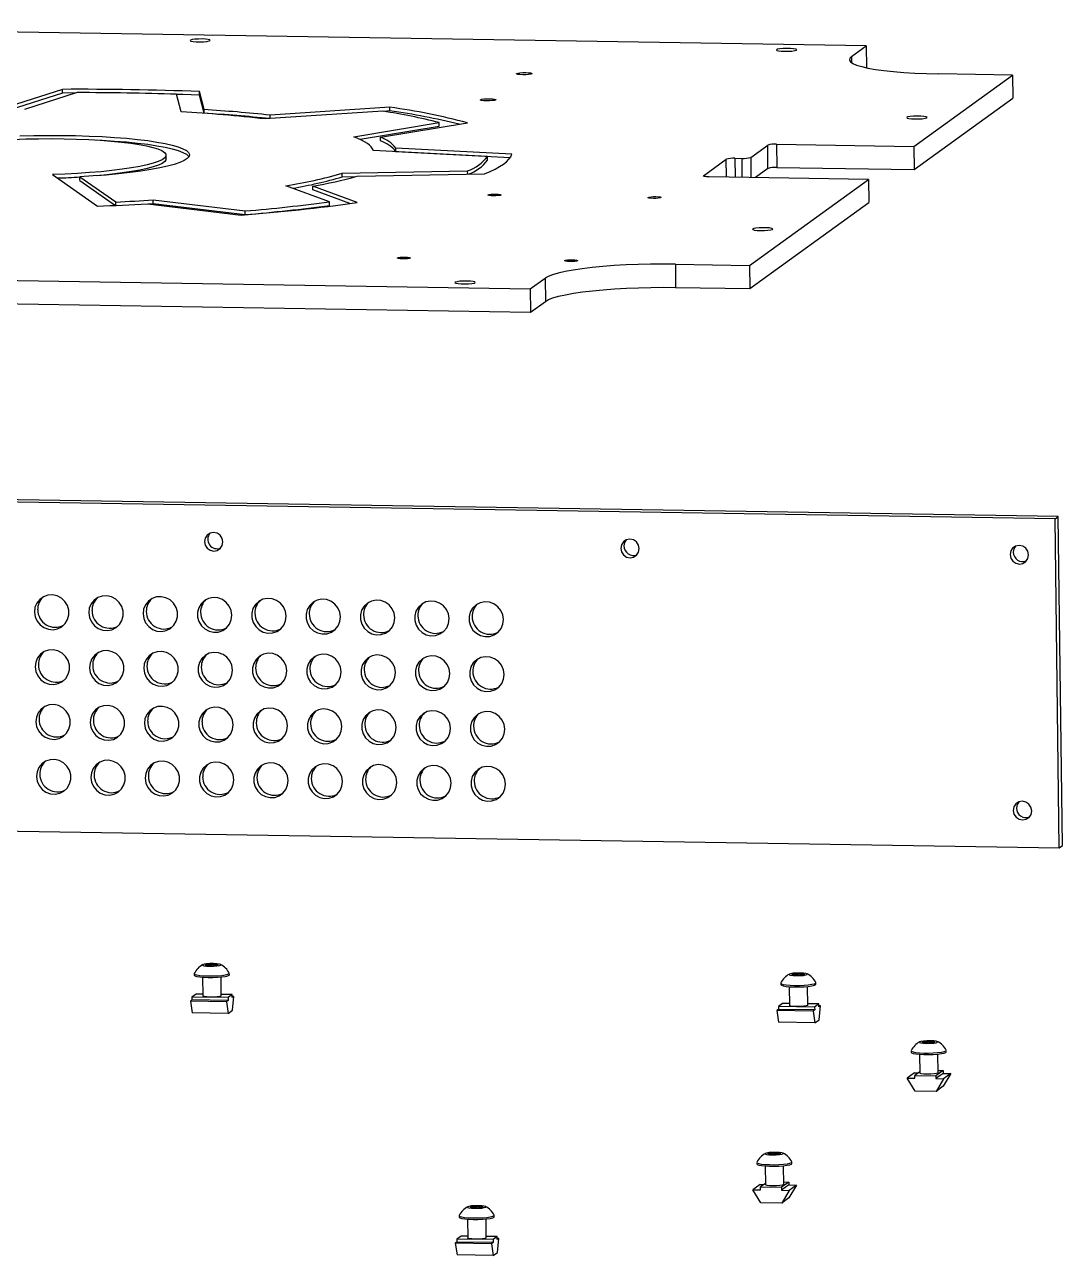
# Model space of a CAD drawing. Header units: millimetres. Extents: x 0 to 279, y 0 to 216.
# Drawn here: x 67.07 to 95.17, y 127.26 to 160.58 of the extents above; entities that cross this region are included whole.
import ezdxf

# ---------------------------------------------------------------- set-up
doc = ezdxf.new("R2010")
doc.units = ezdxf.units.MM

msp = doc.modelspace()

# ---------------------------------------------------------------- linework, layer by layer
at = {"color": 7, "linetype": 'Continuous', "lineweight": 25}
for p, q in [((89.861, 160.004), (54.168, 160.577)), ((89.46, 159.714), (89.861, 160.004)), ((89.861, 160.004), (89.869, 159.408)), ((91.153, 157.278), (93.825, 159.21)), ((93.825, 159.21), (91.815, 159.242)), ((93.825, 159.21), (93.833, 158.581)), ((68.092, 158.824), (66.647, 158.36)), ((68.093, 158.725), (66.677, 158.27)), ((68.486, 158.735), (67.066, 158.279)), ((68.093, 158.725), (68.092, 158.824)), ((68.459, 158.726), (68.093, 158.725)), ((71.306, 158.211), (71.18, 158.691)), ((71.926, 158.275), (71.799, 158.764)), ((71.8, 158.665), (71.799, 158.764)), ((71.927, 158.176), (71.8, 158.665)), ((71.927, 158.176), (71.926, 158.275)), ((76.96, 158.338), (73.715, 158.127)), ((76.961, 158.239), (76.96, 158.338)), ((91.161, 156.65), (93.833, 158.581)), ((76.77, 158.229), (73.58, 158.023)), ((73.716, 158.031), (73.715, 158.127)), ((76.961, 158.239), (76.784, 158.227)), ((75.98, 157.542), (78.295, 157.924)), ((76.15, 157.471), (78.296, 157.825)), ((76.703, 157.529), (79.058, 157.917)), ((78.296, 157.825), (78.295, 157.924)), ((76.704, 157.43), (76.703, 157.529)), ((86.732, 156.98), (87.192, 157.313)), ((87.199, 156.684), (87.192, 157.313)), ((87.427, 157.338), (91.153, 157.278)), ((87.427, 157.338), (87.435, 156.709)), ((91.153, 157.278), (91.161, 156.65)), ((70.898, 156.944), (70.896, 157.043)), ((79.603, 157.004), (76.512, 157.168)), ((80.265, 157.068), (77.121, 157.234)), ((77.123, 157.135), (77.121, 157.234)), ((80.214, 156.972), (77.123, 157.135)), ((79.604, 156.905), (79.603, 157.004)), ((86.3, 156.958), (86.496, 156.955)), ((75.666, 156.556), (79.065, 156.615)), ((79.066, 156.525), (79.065, 156.615)), ((85.448, 156.487), (86.065, 156.933)), ((87.199, 156.684), (86.856, 156.436)), ((87.435, 156.709), (91.161, 156.65)), ((67.817, 156.52), (69.036, 155.662)), ((68.564, 156.458), (69.535, 155.775)), ((68.565, 156.359), (68.564, 156.458)), ((68.565, 156.359), (69.528, 155.682)), ((75.667, 156.457), (75.666, 156.556)), ((75.667, 156.457), (76.034, 156.463)), ((76.068, 156.472), (79.525, 156.533)), ((89.92, 156.386), (85.605, 156.456)), ((86.7, 154.058), (89.92, 156.386)), ((89.92, 156.386), (89.928, 155.758)), ((75.325, 155.776), (74.144, 156.214)), ((76.072, 155.758), (74.871, 156.204)), ((74.872, 156.105), (74.871, 156.204)), ((75.878, 155.732), (74.872, 156.105)), ((69.537, 155.682), (69.535, 155.775)), ((70.392, 155.725), (72.927, 155.422)), ((70.547, 155.83), (73.039, 155.532)), ((70.548, 155.731), (70.547, 155.83)), ((70.548, 155.731), (73.04, 155.433)), ((75.326, 155.677), (75.325, 155.776)), ((86.708, 153.43), (89.928, 155.758)), ((73.04, 155.433), (73.039, 155.532)), ((45.067, 153.996), (80.76, 153.423)), ((84.69, 154.091), (86.7, 154.058)), ((84.69, 154.091), (84.698, 153.462)), ((86.7, 154.058), (86.708, 153.43)), ((80.76, 153.423), (81.161, 153.713)), ((81.161, 153.713), (81.169, 153.085)), ((45.075, 153.367), (80.768, 152.795)), ((80.76, 153.423), (80.768, 152.795)), ((84.698, 153.462), (86.708, 153.43)), ((80.768, 152.795), (81.169, 153.085)), ((95.061, 147.263), (49.464, 147.995)), ((94.973, 147.199), (49.376, 147.931)), ((94.973, 147.199), (95.061, 147.263)), ((95.084, 138.291), (94.973, 147.199)), ((95.172, 138.355), (95.061, 147.263)), ((49.487, 139.023), (95.084, 138.291)), ((95.084, 138.291), (95.172, 138.355)), ((72.019, 135.1), (72.018, 135.137)), ((72.189, 135.097), (72.188, 135.144)), ((72.295, 135.115), (72.302, 135.127)), ((71.66, 134.882), (71.661, 134.842)), ((71.887, 134.787), (71.893, 134.28)), ((72.393, 134.286), (72.387, 134.793)), ((72.611, 134.853), (72.61, 134.894)), ((87.546, 134.627), (87.546, 134.587)), ((87.904, 134.845), (87.904, 134.882)), ((88.074, 134.842), (88.074, 134.889)), ((88.181, 134.86), (88.188, 134.872)), ((88.496, 134.599), (88.496, 134.639)), ((71.709, 134.332), (71.596, 134.25)), ((71.892, 134.329), (71.709, 134.332)), ((72.69, 134.316), (72.392, 134.321)), ((72.69, 134.316), (72.576, 134.234)), ((72.691, 134.237), (72.69, 134.316)), ((87.772, 134.532), (87.778, 134.025)), ((88.278, 134.032), (88.272, 134.538)), ((71.597, 134.171), (71.556, 134.141)), ((72.536, 134.125), (71.556, 134.141)), ((71.556, 134.141), (71.601, 133.824)), ((72.576, 134.234), (71.596, 134.25)), ((71.596, 134.25), (71.597, 134.171)), ((72.577, 134.155), (71.597, 134.171)), ((72.577, 134.155), (72.536, 134.125)), ((72.536, 134.125), (72.582, 133.809)), ((72.576, 134.234), (72.577, 134.155)), ((72.732, 134.267), (72.691, 134.268)), ((72.732, 134.267), (72.691, 134.237)), ((72.695, 133.891), (72.732, 134.267)), ((87.595, 134.077), (87.481, 133.995)), ((88.462, 133.979), (87.481, 133.995)), ((87.481, 133.995), (87.482, 133.916)), ((87.778, 134.074), (87.595, 134.077)), ((88.575, 134.062), (88.278, 134.066)), ((88.575, 134.062), (88.462, 133.979)), ((88.462, 133.979), (88.463, 133.9)), ((88.576, 133.982), (88.575, 134.062)), ((88.617, 134.012), (88.576, 134.013)), ((88.617, 134.012), (88.576, 133.982)), ((88.581, 133.636), (88.617, 134.012)), ((72.582, 133.809), (71.601, 133.824)), ((72.582, 133.809), (72.695, 133.891)), ((87.482, 133.916), (87.441, 133.886)), ((88.422, 133.871), (87.441, 133.886)), ((87.441, 133.886), (87.487, 133.57)), ((88.463, 133.9), (87.482, 133.916)), ((88.463, 133.9), (88.422, 133.871)), ((88.422, 133.871), (88.467, 133.554)), ((88.467, 133.554), (88.581, 133.636)), ((88.467, 133.554), (87.487, 133.57)), ((91.515, 133.008), (91.514, 133.056)), ((91.679, 133.018), (91.678, 133.05)), ((91.076, 132.795), (91.076, 132.754)), ((91.302, 132.7), (91.308, 132.193)), ((91.808, 132.199), (91.802, 132.706)), ((92.026, 132.766), (92.026, 132.807)), ((91.167, 132.195), (90.971, 132.054)), ((91.181, 131.704), (90.971, 132.054)), ((90.971, 132.054), (91.177, 132.051)), ((91.167, 132.195), (91.265, 132.194)), ((91.308, 132.225), (91.176, 132.13)), ((91.177, 132.051), (91.176, 132.13)), ((91.176, 132.13), (91.745, 132.121)), ((91.941, 132.262), (91.745, 132.121)), ((91.745, 132.121), (91.746, 132.042)), ((91.941, 132.183), (91.746, 132.042)), ((91.746, 132.042), (91.952, 132.038)), ((91.952, 132.038), (91.75, 131.695)), ((91.807, 132.264), (91.941, 132.262)), ((91.941, 132.262), (91.941, 132.183)), ((91.941, 132.183), (92.147, 132.18)), ((92.147, 132.18), (91.946, 131.837)), ((92.147, 132.18), (91.952, 132.038)), ((91.75, 131.695), (91.181, 131.704)), ((91.946, 131.837), (91.75, 131.695)), ((87.336, 129.986), (87.336, 130.035)), ((87.5, 129.996), (87.499, 130.029)), ((86.897, 129.774), (86.898, 129.733)), ((87.123, 129.678), (87.13, 129.171)), ((87.63, 129.178), (87.623, 129.685)), ((87.847, 129.745), (87.847, 129.786)), ((86.988, 129.174), (86.792, 129.032)), ((87.003, 128.683), (86.792, 129.032)), ((86.792, 129.032), (86.998, 129.029)), ((86.988, 129.174), (87.086, 129.172)), ((87.129, 129.204), (86.997, 129.108)), ((86.998, 129.029), (86.997, 129.108)), ((86.997, 129.108), (87.566, 129.099)), ((87.762, 129.241), (87.566, 129.099)), ((87.566, 129.099), (87.567, 129.02)), ((87.763, 129.162), (87.567, 129.02)), ((87.567, 129.02), (87.773, 129.017)), ((87.773, 129.017), (87.571, 128.674)), ((87.629, 129.243), (87.762, 129.241)), ((87.762, 129.241), (87.763, 129.162)), ((87.763, 129.162), (87.969, 129.158)), ((87.969, 129.158), (87.767, 128.815)), ((87.969, 129.158), (87.773, 129.017)), ((87.571, 128.674), (87.003, 128.683)), ((87.767, 128.815), (87.571, 128.674)), ((78.836, 128.33), (78.836, 128.289)), ((79.195, 128.547), (79.194, 128.584)), ((79.365, 128.545), (79.364, 128.591)), ((79.471, 128.562), (79.478, 128.574)), ((79.786, 128.301), (79.786, 128.342)), ((79.062, 128.234), (79.069, 127.728)), ((79.569, 127.734), (79.562, 128.241)), ((78.772, 127.618), (78.731, 127.589)), ((78.885, 127.78), (78.771, 127.698)), ((79.752, 127.682), (78.771, 127.698)), ((78.771, 127.698), (78.772, 127.618)), ((79.753, 127.603), (78.772, 127.618)), ((79.068, 127.777), (78.885, 127.78)), ((79.866, 127.764), (79.568, 127.769)), ((79.866, 127.764), (79.752, 127.682)), ((79.752, 127.682), (79.753, 127.603)), ((79.867, 127.685), (79.866, 127.764)), ((79.908, 127.714), (79.866, 127.715)), ((79.908, 127.714), (79.867, 127.685)), ((79.871, 127.338), (79.908, 127.714)), ((79.712, 127.573), (78.731, 127.589)), ((78.731, 127.589), (78.777, 127.272)), ((79.753, 127.603), (79.712, 127.573)), ((79.712, 127.573), (79.757, 127.256)), ((79.757, 127.256), (79.871, 127.338)), ((79.757, 127.256), (78.777, 127.272))]:
    msp.add_line(p, q, dxfattribs=at)
at = {"color": 8, "linetype": 'Continuous', "lineweight": 25}
for p, q in [((89.46, 159.714), (89.462, 159.546)), ((86.3, 156.958), (86.307, 156.444)), ((86.503, 156.441), (86.496, 156.955)), ((86.732, 156.98), (86.738, 156.438)), ((86.071, 156.448), (86.065, 156.933)), ((85.448, 156.487), (85.449, 156.476))]:
    msp.add_line(p, q, dxfattribs=at)
at = {"color": 7, "linetype": 'Continuous', "lineweight": 25, "flags": 128}
for points in [[(71.873, 160.188), (71.772, 160.187), (71.677, 160.18), (71.602, 160.17), (71.555, 160.157), (71.545, 160.142), (71.571, 160.129), (71.631, 160.118), (71.716, 160.111), (71.816, 160.11), (71.915, 160.113), (72.002, 160.122), (72.064, 160.134), (72.092, 160.148), (72.084, 160.162), (72.04, 160.175), (71.967, 160.184), (71.873, 160.188)], [(87.65, 159.855), (87.752, 159.856), (87.846, 159.862), (87.922, 159.873), (87.968, 159.886), (87.978, 159.9), (87.952, 159.914), (87.892, 159.925), (87.807, 159.931), (87.708, 159.933), (87.608, 159.929), (87.522, 159.921), (87.46, 159.909), (87.431, 159.895), (87.439, 159.88), (87.483, 159.868), (87.557, 159.859), (87.65, 159.855)], [(89.46, 159.714), (89.413, 159.666), (89.403, 159.618), (89.431, 159.571), (89.497, 159.525), (89.598, 159.481), (89.736, 159.439), (89.906, 159.4), (90.108, 159.364), (90.339, 159.332), (90.596, 159.305), (90.876, 159.282), (91.175, 159.263), (91.489, 159.25), (91.815, 159.242)], [(80.556, 159.219), (80.48, 159.222), (80.422, 159.23), (80.391, 159.24), (80.391, 159.252), (80.423, 159.263), (80.481, 159.272), (80.556, 159.277), (80.638, 159.278), (80.714, 159.275), (80.772, 159.267), (80.803, 159.257), (80.803, 159.245), (80.772, 159.234), (80.714, 159.225), (80.638, 159.22), (80.556, 159.219)], [(71.8, 158.665), (71.351, 158.681), (71.182, 158.687)], [(79.577, 158.511), (79.502, 158.515), (79.444, 158.522), (79.413, 158.533), (79.413, 158.544), (79.444, 158.555), (79.502, 158.564), (79.578, 158.57), (79.66, 158.571), (79.735, 158.567), (79.793, 158.56), (79.825, 158.549), (79.824, 158.538), (79.793, 158.526), (79.735, 158.518), (79.659, 158.512), (79.577, 158.511)], [(91.18, 158.023), (91.282, 158.024), (91.376, 158.03), (91.452, 158.04), (91.498, 158.054), (91.508, 158.068), (91.482, 158.082), (91.422, 158.092), (91.337, 158.099), (91.238, 158.101), (91.138, 158.097), (91.052, 158.088), (90.99, 158.076), (90.961, 158.062), (90.969, 158.048), (91.013, 158.036), (91.087, 158.027), (91.18, 158.023)], [(66.752, 157.468), (67.096, 157.48), (67.444, 157.487), (67.791, 157.489), (68.136, 157.486), (68.473, 157.478), (68.801, 157.465), (69.114, 157.447), (69.41, 157.425), (69.687, 157.398), (69.94, 157.368), (70.168, 157.333), (70.369, 157.295), (70.539, 157.254), (70.678, 157.21), (70.783, 157.165), (70.855, 157.117), (70.891, 157.069), (70.892, 157.019), (70.859, 156.97), (70.79, 156.92), (70.687, 156.872), (70.55, 156.825), (70.382, 156.779), (70.184, 156.736), (69.958, 156.696), (69.706, 156.659), (69.432, 156.625), (69.137, 156.595), (68.824, 156.57), (68.498, 156.548), (68.161, 156.532), (67.817, 156.52)], [(66.933, 157.566), (67.313, 157.575), (67.693, 157.579), (68.072, 157.578), (68.446, 157.572), (68.811, 157.561), (69.164, 157.545), (69.503, 157.524), (69.823, 157.499), (70.123, 157.469), (70.399, 157.435), (70.65, 157.398), (70.872, 157.357), (71.065, 157.312), (71.226, 157.265), (71.354, 157.216), (71.448, 157.165), (71.507, 157.112), (71.531, 157.059), (71.519, 157.004), (71.471, 156.95), (71.388, 156.896), (71.271, 156.843), (71.12, 156.792), (70.937, 156.742), (70.724, 156.695), (70.482, 156.65), (70.214, 156.609), (69.921, 156.57), (69.607, 156.536), (69.274, 156.505), (68.925, 156.479), (68.564, 156.458)], [(69.007, 157.454), (69.166, 157.446), (69.504, 157.425), (69.824, 157.4), (70.124, 157.37), (70.4, 157.336), (70.651, 157.299), (70.873, 157.258), (71.066, 157.213), (71.227, 157.166), (71.355, 157.117), (71.449, 157.066), (71.508, 157.013), (71.517, 157.001)], [(76.512, 157.168), (76.49, 157.216), (76.456, 157.264), (76.408, 157.312), (76.348, 157.359), (76.275, 157.406), (76.189, 157.452), (76.091, 157.497), (75.98, 157.542)], [(70.898, 156.944), (70.894, 156.92), (70.86, 156.871), (70.791, 156.821), (70.688, 156.773), (70.551, 156.726), (70.383, 156.68), (70.185, 156.637), (69.959, 156.597), (69.708, 156.56), (69.433, 156.526), (69.138, 156.496), (69.019, 156.486)], [(79.525, 156.533), (79.677, 156.599), (79.813, 156.665), (79.931, 156.731), (80.033, 156.798), (80.117, 156.866), (80.184, 156.933), (80.233, 157), (80.265, 157.068)], [(85.605, 156.456), (85.568, 156.457), (85.533, 156.459), (85.503, 156.462), (85.478, 156.466), (85.46, 156.471), (85.448, 156.476), (85.445, 156.482), (85.448, 156.487)], [(79.761, 155.941), (79.698, 155.944), (79.65, 155.95), (79.624, 155.959), (79.624, 155.968), (79.65, 155.978), (79.698, 155.985), (79.762, 155.989), (79.83, 155.99), (79.893, 155.987), (79.941, 155.981), (79.967, 155.972), (79.967, 155.963), (79.941, 155.953), (79.893, 155.946), (79.83, 155.942), (79.761, 155.941)], [(70.416, 155.722), (70.424, 155.723), (70.548, 155.731)], [(84.095, 155.871), (84.032, 155.874), (83.984, 155.88), (83.958, 155.889), (83.958, 155.899), (83.984, 155.908), (84.033, 155.915), (84.096, 155.92), (84.164, 155.921), (84.227, 155.918), (84.275, 155.912), (84.301, 155.903), (84.301, 155.893), (84.275, 155.884), (84.227, 155.877), (84.164, 155.872), (84.095, 155.871)], [(87.002, 155.001), (87.103, 155.002), (87.197, 155.008), (87.273, 155.019), (87.319, 155.032), (87.33, 155.047), (87.303, 155.06), (87.243, 155.071), (87.158, 155.078), (87.059, 155.079), (86.959, 155.075), (86.873, 155.067), (86.811, 155.055), (86.782, 155.041), (86.79, 155.027), (86.834, 155.014), (86.908, 155.005), (87.002, 155.001)], [(77.301, 154.235), (77.238, 154.238), (77.19, 154.244), (77.164, 154.252), (77.164, 154.262), (77.19, 154.271), (77.239, 154.279), (77.302, 154.283), (77.37, 154.284), (77.433, 154.281), (77.481, 154.275), (77.507, 154.266), (77.507, 154.257), (77.481, 154.247), (77.433, 154.24), (77.37, 154.235), (77.301, 154.235)], [(84.69, 154.091), (84.357, 154.093), (84.021, 154.091), (83.686, 154.082), (83.356, 154.069), (83.035, 154.051), (82.728, 154.028), (82.438, 154), (82.169, 153.968), (81.925, 153.932), (81.707, 153.893), (81.52, 153.851), (81.366, 153.807), (81.245, 153.761), (81.161, 153.713)], [(81.832, 154.162), (81.769, 154.165), (81.72, 154.171), (81.694, 154.18), (81.694, 154.189), (81.721, 154.199), (81.769, 154.206), (81.832, 154.211), (81.9, 154.211), (81.963, 154.208), (82.012, 154.202), (82.038, 154.194), (82.038, 154.184), (82.011, 154.175), (81.963, 154.167), (81.9, 154.163), (81.832, 154.162)], [(79.048, 153.635), (78.947, 153.634), (78.853, 153.628), (78.777, 153.617), (78.731, 153.604), (78.72, 153.59), (78.747, 153.576), (78.807, 153.565), (78.892, 153.559), (78.991, 153.557), (79.091, 153.561), (79.177, 153.569), (79.239, 153.581), (79.268, 153.596), (79.26, 153.61), (79.216, 153.622), (79.142, 153.631), (79.048, 153.635)], [(81.169, 153.085), (81.253, 153.132), (81.374, 153.178), (81.528, 153.222), (81.715, 153.264), (81.932, 153.303), (82.177, 153.339), (82.446, 153.371), (82.736, 153.399), (83.043, 153.422), (83.364, 153.441), (83.693, 153.454), (84.029, 153.462), (84.365, 153.465), (84.698, 153.462)], [(72.436, 146.571), (72.416, 146.668), (72.361, 146.751), (72.279, 146.807), (72.183, 146.828), (72.088, 146.81), (72.007, 146.757), (71.954, 146.676), (71.936, 146.579), (71.957, 146.482), (72.012, 146.4), (72.094, 146.344), (72.19, 146.323), (72.285, 146.341), (72.365, 146.394), (72.419, 146.475), (72.436, 146.571)], [(83.211, 146.398), (83.231, 146.302), (83.286, 146.219), (83.368, 146.163), (83.464, 146.142), (83.559, 146.16), (83.64, 146.213), (83.693, 146.294), (83.711, 146.39), (83.69, 146.487), (83.635, 146.57), (83.553, 146.626), (83.457, 146.647), (83.362, 146.629), (83.282, 146.576), (83.228, 146.495), (83.211, 146.398)], [(83.359, 146.628), (83.316, 146.558), (83.299, 146.462)], [(93.754, 146.229), (93.775, 146.132), (93.83, 146.05), (93.912, 145.994), (94.007, 145.973), (94.103, 145.991), (94.183, 146.044), (94.237, 146.125), (94.254, 146.221), (94.234, 146.318), (94.179, 146.401), (94.097, 146.457), (94.001, 146.478), (93.906, 146.46), (93.825, 146.407), (93.772, 146.326), (93.754, 146.229)], [(93.903, 146.459), (93.86, 146.389), (93.842, 146.293)], [(67.332, 144.674), (67.351, 144.547), (67.403, 144.428), (67.484, 144.327), (67.589, 144.251), (67.709, 144.206), (67.836, 144.196), (67.961, 144.22), (68.073, 144.277), (68.165, 144.363), (68.229, 144.472), (68.262, 144.595), (68.26, 144.723), (68.225, 144.847), (68.157, 144.958), (68.063, 145.047), (67.949, 145.108), (67.825, 145.136), (67.698, 145.13), (67.579, 145.089), (67.476, 145.016), (67.397, 144.918), (67.347, 144.801), (67.332, 144.674)], [(68.802, 144.65), (68.821, 144.523), (68.874, 144.404), (68.955, 144.304), (69.06, 144.228), (69.18, 144.183), (69.307, 144.172), (69.431, 144.196), (69.544, 144.253), (69.635, 144.34), (69.7, 144.448), (69.733, 144.571), (69.731, 144.7), (69.695, 144.824), (69.628, 144.935), (69.534, 145.024), (69.42, 145.085), (69.295, 145.113), (69.169, 145.106), (69.049, 145.065), (68.946, 144.993), (68.867, 144.894), (68.818, 144.777), (68.802, 144.65)], [(70.273, 144.627), (70.292, 144.499), (70.344, 144.381), (70.426, 144.28), (70.531, 144.204), (70.651, 144.159), (70.778, 144.148), (70.902, 144.173), (71.014, 144.23), (71.106, 144.316), (71.171, 144.425), (71.204, 144.548), (71.202, 144.676), (71.166, 144.8), (71.099, 144.911), (71.005, 145), (70.891, 145.061), (70.766, 145.089), (70.64, 145.082), (70.52, 145.041), (70.417, 144.969), (70.338, 144.871), (70.289, 144.754), (70.273, 144.627)], [(72.678, 144.588), (72.659, 144.716), (72.607, 144.834), (72.526, 144.935), (72.421, 145.011), (72.3, 145.056), (72.173, 145.067), (72.049, 145.042), (71.937, 144.985), (71.845, 144.899), (71.781, 144.79), (71.748, 144.667), (71.749, 144.539), (71.785, 144.415), (71.853, 144.304), (71.947, 144.215), (72.06, 144.154), (72.185, 144.126), (72.312, 144.133), (72.431, 144.174), (72.534, 144.246), (72.613, 144.344), (72.662, 144.461), (72.678, 144.588)], [(74.149, 144.565), (74.13, 144.692), (74.078, 144.811), (73.997, 144.912), (73.892, 144.987), (73.771, 145.032), (73.644, 145.043), (73.52, 145.019), (73.408, 144.962), (73.316, 144.875), (73.251, 144.767), (73.219, 144.644), (73.22, 144.515), (73.256, 144.391), (73.324, 144.28), (73.418, 144.191), (73.531, 144.13), (73.656, 144.102), (73.783, 144.109), (73.902, 144.15), (74.005, 144.222), (74.084, 144.321), (74.133, 144.438), (74.149, 144.565)], [(75.62, 144.541), (75.601, 144.668), (75.549, 144.787), (75.467, 144.888), (75.363, 144.964), (75.242, 145.009), (75.115, 145.019), (74.991, 144.995), (74.879, 144.938), (74.787, 144.852), (74.722, 144.743), (74.69, 144.62), (74.691, 144.492), (74.727, 144.368), (74.794, 144.257), (74.888, 144.168), (75.002, 144.107), (75.127, 144.079), (75.254, 144.085), (75.373, 144.127), (75.476, 144.199), (75.555, 144.297), (75.604, 144.414), (75.62, 144.541)], [(77.091, 144.517), (77.072, 144.645), (77.02, 144.763), (76.938, 144.864), (76.833, 144.94), (76.713, 144.985), (76.586, 144.996), (76.462, 144.972), (76.35, 144.914), (76.258, 144.828), (76.193, 144.72), (76.16, 144.597), (76.162, 144.468), (76.198, 144.344), (76.265, 144.233), (76.359, 144.144), (76.473, 144.083), (76.598, 144.055), (76.725, 144.062), (76.844, 144.103), (76.947, 144.175), (77.026, 144.274), (77.075, 144.391), (77.091, 144.517)], [(78.562, 144.494), (78.543, 144.621), (78.491, 144.74), (78.409, 144.841), (78.304, 144.916), (78.184, 144.961), (78.057, 144.972), (77.933, 144.948), (77.821, 144.891), (77.729, 144.805), (77.664, 144.696), (77.631, 144.573), (77.633, 144.445), (77.669, 144.32), (77.736, 144.21), (77.83, 144.121), (77.944, 144.06), (78.069, 144.032), (78.195, 144.038), (78.315, 144.079), (78.418, 144.152), (78.497, 144.25), (78.546, 144.367), (78.562, 144.494)], [(80.033, 144.47), (80.014, 144.598), (79.962, 144.716), (79.88, 144.817), (79.775, 144.893), (79.655, 144.938), (79.528, 144.949), (79.404, 144.924), (79.291, 144.867), (79.2, 144.781), (79.135, 144.672), (79.102, 144.549), (79.104, 144.421), (79.14, 144.297), (79.207, 144.186), (79.301, 144.097), (79.415, 144.036), (79.54, 144.008), (79.666, 144.015), (79.786, 144.056), (79.889, 144.128), (79.968, 144.226), (80.017, 144.343), (80.033, 144.47)], [(67.35, 143.189), (67.369, 143.062), (67.421, 142.943), (67.503, 142.842), (67.608, 142.767), (67.728, 142.722), (67.855, 142.711), (67.979, 142.735), (68.091, 142.792), (68.183, 142.878), (68.248, 142.987), (68.281, 143.11), (68.279, 143.239), (68.243, 143.363), (68.176, 143.473), (68.082, 143.563), (67.968, 143.623), (67.843, 143.652), (67.716, 143.645), (67.597, 143.604), (67.494, 143.531), (67.415, 143.433), (67.366, 143.316), (67.35, 143.189)], [(68.821, 143.166), (68.84, 143.038), (68.892, 142.92), (68.974, 142.819), (69.078, 142.743), (69.199, 142.698), (69.326, 142.687), (69.45, 142.712), (69.562, 142.769), (69.654, 142.855), (69.719, 142.964), (69.752, 143.087), (69.75, 143.215), (69.714, 143.339), (69.647, 143.45), (69.553, 143.539), (69.439, 143.6), (69.314, 143.628), (69.187, 143.621), (69.068, 143.58), (68.965, 143.508), (68.886, 143.41), (68.837, 143.293), (68.821, 143.166)], [(70.292, 143.142), (70.311, 143.015), (70.363, 142.896), (70.444, 142.795), (70.549, 142.719), (70.67, 142.675), (70.797, 142.664), (70.921, 142.688), (71.033, 142.745), (71.125, 142.831), (71.19, 142.94), (71.222, 143.063), (71.221, 143.191), (71.185, 143.316), (71.117, 143.426), (71.023, 143.515), (70.91, 143.576), (70.785, 143.604), (70.658, 143.598), (70.539, 143.557), (70.436, 143.484), (70.357, 143.386), (70.308, 143.269), (70.292, 143.142)], [(72.697, 143.103), (72.678, 143.231), (72.626, 143.35), (72.544, 143.45), (72.439, 143.526), (72.319, 143.571), (72.192, 143.582), (72.068, 143.558), (71.956, 143.5), (71.864, 143.414), (71.799, 143.306), (71.766, 143.183), (71.768, 143.054), (71.804, 142.93), (71.871, 142.819), (71.965, 142.73), (72.079, 142.669), (72.204, 142.641), (72.331, 142.648), (72.45, 142.689), (72.553, 142.761), (72.632, 142.86), (72.681, 142.977), (72.697, 143.103)], [(74.168, 143.08), (74.149, 143.207), (74.097, 143.326), (74.015, 143.427), (73.91, 143.502), (73.79, 143.547), (73.663, 143.558), (73.539, 143.534), (73.427, 143.477), (73.335, 143.391), (73.27, 143.282), (73.237, 143.159), (73.239, 143.031), (73.275, 142.906), (73.342, 142.796), (73.436, 142.707), (73.55, 142.646), (73.675, 142.618), (73.801, 142.624), (73.921, 142.665), (74.024, 142.738), (74.103, 142.836), (74.152, 142.953), (74.168, 143.08)], [(75.639, 143.056), (75.62, 143.184), (75.568, 143.302), (75.486, 143.403), (75.381, 143.479), (75.261, 143.524), (75.134, 143.535), (75.01, 143.51), (74.897, 143.453), (74.806, 143.367), (74.741, 143.258), (74.708, 143.135), (74.71, 143.007), (74.746, 142.883), (74.813, 142.772), (74.907, 142.683), (75.021, 142.622), (75.146, 142.594), (75.272, 142.601), (75.392, 142.642), (75.495, 142.714), (75.574, 142.812), (75.623, 142.929), (75.639, 143.056)], [(77.109, 143.033), (77.091, 143.16), (77.038, 143.279), (76.957, 143.38), (76.852, 143.455), (76.732, 143.5), (76.605, 143.511), (76.48, 143.487), (76.368, 143.43), (76.276, 143.343), (76.212, 143.235), (76.179, 143.112), (76.181, 142.983), (76.216, 142.859), (76.284, 142.749), (76.378, 142.659), (76.492, 142.599), (76.616, 142.57), (76.743, 142.577), (76.863, 142.618), (76.965, 142.691), (77.045, 142.789), (77.094, 142.906), (77.109, 143.033)], [(78.58, 143.009), (78.561, 143.137), (78.509, 143.255), (78.428, 143.356), (78.323, 143.432), (78.203, 143.477), (78.076, 143.487), (77.951, 143.463), (77.839, 143.406), (77.747, 143.32), (77.683, 143.211), (77.65, 143.088), (77.651, 142.96), (77.687, 142.836), (77.755, 142.725), (77.849, 142.636), (77.962, 142.575), (78.087, 142.547), (78.214, 142.554), (78.333, 142.595), (78.436, 142.667), (78.515, 142.765), (78.565, 142.882), (78.58, 143.009)], [(80.051, 142.985), (80.032, 143.113), (79.98, 143.232), (79.899, 143.332), (79.794, 143.408), (79.673, 143.453), (79.546, 143.464), (79.422, 143.44), (79.31, 143.382), (79.218, 143.296), (79.153, 143.188), (79.121, 143.065), (79.122, 142.936), (79.158, 142.812), (79.226, 142.701), (79.32, 142.612), (79.433, 142.551), (79.558, 142.523), (79.685, 142.53), (79.804, 142.571), (79.907, 142.643), (79.986, 142.742), (80.035, 142.859), (80.051, 142.985)], [(67.369, 141.705), (67.388, 141.577), (67.44, 141.459), (67.521, 141.358), (67.626, 141.282), (67.747, 141.237), (67.874, 141.226), (67.998, 141.25), (68.11, 141.308), (68.202, 141.394), (68.266, 141.502), (68.299, 141.625), (68.298, 141.754), (68.262, 141.878), (68.194, 141.989), (68.1, 142.078), (67.987, 142.139), (67.862, 142.167), (67.735, 142.16), (67.616, 142.119), (67.513, 142.047), (67.434, 141.948), (67.385, 141.831), (67.369, 141.705)], [(68.84, 141.681), (68.859, 141.554), (68.911, 141.435), (68.992, 141.334), (69.097, 141.258), (69.217, 141.213), (69.344, 141.203), (69.469, 141.227), (69.581, 141.284), (69.673, 141.37), (69.737, 141.479), (69.77, 141.602), (69.769, 141.73), (69.733, 141.854), (69.665, 141.965), (69.571, 142.054), (69.457, 142.115), (69.333, 142.143), (69.206, 142.137), (69.087, 142.095), (68.984, 142.023), (68.905, 141.925), (68.855, 141.808), (68.84, 141.681)], [(70.311, 141.657), (70.329, 141.53), (70.382, 141.411), (70.463, 141.31), (70.568, 141.235), (70.688, 141.19), (70.815, 141.179), (70.939, 141.203), (71.052, 141.26), (71.144, 141.347), (71.208, 141.455), (71.241, 141.578), (71.239, 141.707), (71.204, 141.831), (71.136, 141.942), (71.042, 142.031), (70.928, 142.092), (70.804, 142.12), (70.677, 142.113), (70.557, 142.072), (70.454, 142), (70.375, 141.901), (70.326, 141.784), (70.311, 141.657)], [(72.715, 141.619), (72.696, 141.746), (72.644, 141.865), (72.563, 141.966), (72.458, 142.041), (72.338, 142.086), (72.211, 142.097), (72.086, 142.073), (71.974, 142.016), (71.882, 141.93), (71.818, 141.821), (71.785, 141.698), (71.787, 141.57), (71.822, 141.445), (71.89, 141.335), (71.984, 141.245), (72.098, 141.185), (72.222, 141.156), (72.349, 141.163), (72.469, 141.204), (72.571, 141.277), (72.65, 141.375), (72.7, 141.492), (72.715, 141.619)], [(74.186, 141.595), (74.167, 141.723), (74.115, 141.841), (74.034, 141.942), (73.929, 142.018), (73.809, 142.063), (73.682, 142.073), (73.557, 142.049), (73.445, 141.992), (73.353, 141.906), (73.289, 141.797), (73.256, 141.674), (73.257, 141.546), (73.293, 141.422), (73.361, 141.311), (73.455, 141.222), (73.568, 141.161), (73.693, 141.133), (73.82, 141.14), (73.939, 141.181), (74.042, 141.253), (74.121, 141.351), (74.171, 141.468), (74.186, 141.595)], [(75.657, 141.572), (75.638, 141.699), (75.586, 141.818), (75.505, 141.918), (75.4, 141.994), (75.279, 142.039), (75.152, 142.05), (75.028, 142.026), (74.916, 141.969), (74.824, 141.882), (74.759, 141.774), (74.727, 141.651), (74.728, 141.522), (74.764, 141.398), (74.832, 141.287), (74.926, 141.198), (75.039, 141.137), (75.164, 141.109), (75.291, 141.116), (75.41, 141.157), (75.513, 141.229), (75.592, 141.328), (75.641, 141.445), (75.657, 141.572)], [(77.128, 141.548), (77.109, 141.675), (77.057, 141.794), (76.975, 141.895), (76.871, 141.971), (76.75, 142.015), (76.623, 142.026), (76.499, 142.002), (76.387, 141.945), (76.295, 141.859), (76.23, 141.75), (76.198, 141.627), (76.199, 141.499), (76.235, 141.375), (76.302, 141.264), (76.397, 141.175), (76.51, 141.114), (76.635, 141.086), (76.762, 141.092), (76.881, 141.133), (76.984, 141.206), (77.063, 141.304), (77.112, 141.421), (77.128, 141.548)], [(78.599, 141.524), (78.58, 141.652), (78.528, 141.77), (78.446, 141.871), (78.342, 141.947), (78.221, 141.992), (78.094, 142.003), (77.97, 141.979), (77.858, 141.921), (77.766, 141.835), (77.701, 141.727), (77.668, 141.603), (77.67, 141.475), (77.706, 141.351), (77.773, 141.24), (77.867, 141.151), (77.981, 141.09), (78.106, 141.062), (78.233, 141.069), (78.352, 141.11), (78.455, 141.182), (78.534, 141.281), (78.583, 141.397), (78.599, 141.524)], [(80.07, 141.501), (80.051, 141.628), (79.999, 141.747), (79.917, 141.848), (79.812, 141.923), (79.692, 141.968), (79.565, 141.979), (79.441, 141.955), (79.329, 141.898), (79.237, 141.812), (79.172, 141.703), (79.139, 141.58), (79.141, 141.452), (79.177, 141.327), (79.244, 141.217), (79.338, 141.127), (79.452, 141.067), (79.577, 141.038), (79.704, 141.045), (79.823, 141.086), (79.926, 141.159), (80.005, 141.257), (80.054, 141.374), (80.07, 141.501)], [(67.387, 140.22), (67.406, 140.092), (67.458, 139.974), (67.54, 139.873), (67.645, 139.797), (67.765, 139.752), (67.892, 139.742), (68.016, 139.766), (68.129, 139.823), (68.22, 139.909), (68.285, 140.018), (68.318, 140.141), (68.316, 140.269), (68.28, 140.393), (68.213, 140.504), (68.119, 140.593), (68.005, 140.654), (67.88, 140.682), (67.754, 140.675), (67.634, 140.634), (67.531, 140.562), (67.452, 140.464), (67.403, 140.347), (67.387, 140.22)], [(68.858, 140.196), (68.877, 140.069), (68.929, 139.95), (69.011, 139.849), (69.116, 139.774), (69.236, 139.729), (69.363, 139.718), (69.487, 139.742), (69.599, 139.799), (69.691, 139.885), (69.756, 139.994), (69.789, 140.117), (69.787, 140.246), (69.751, 140.37), (69.684, 140.48), (69.59, 140.57), (69.476, 140.63), (69.351, 140.659), (69.224, 140.652), (69.105, 140.611), (69.002, 140.538), (68.923, 140.44), (68.874, 140.323), (68.858, 140.196)], [(70.329, 140.173), (70.348, 140.045), (70.4, 139.927), (70.482, 139.826), (70.587, 139.75), (70.707, 139.705), (70.834, 139.694), (70.958, 139.718), (71.07, 139.776), (71.162, 139.862), (71.227, 139.97), (71.26, 140.094), (71.258, 140.222), (71.222, 140.346), (71.155, 140.457), (71.061, 140.546), (70.947, 140.607), (70.822, 140.635), (70.695, 140.628), (70.576, 140.587), (70.473, 140.515), (70.394, 140.416), (70.345, 140.3), (70.329, 140.173)], [(72.734, 140.134), (72.715, 140.262), (72.663, 140.38), (72.581, 140.481), (72.477, 140.557), (72.356, 140.602), (72.229, 140.612), (72.105, 140.588), (71.993, 140.531), (71.901, 140.445), (71.836, 140.336), (71.804, 140.213), (71.805, 140.085), (71.841, 139.961), (71.908, 139.85), (72.003, 139.761), (72.116, 139.7), (72.241, 139.672), (72.368, 139.679), (72.487, 139.72), (72.59, 139.792), (72.669, 139.89), (72.718, 140.007), (72.734, 140.134)], [(74.205, 140.11), (74.186, 140.238), (74.134, 140.356), (74.052, 140.457), (73.947, 140.533), (73.827, 140.578), (73.7, 140.589), (73.576, 140.565), (73.464, 140.507), (73.372, 140.421), (73.307, 140.313), (73.274, 140.19), (73.276, 140.061), (73.312, 139.937), (73.379, 139.826), (73.473, 139.737), (73.587, 139.676), (73.712, 139.648), (73.839, 139.655), (73.958, 139.696), (74.061, 139.768), (74.14, 139.867), (74.189, 139.984), (74.205, 140.11)], [(75.676, 140.087), (75.657, 140.214), (75.605, 140.333), (75.523, 140.434), (75.418, 140.509), (75.298, 140.554), (75.171, 140.565), (75.047, 140.541), (74.935, 140.484), (74.843, 140.398), (74.778, 140.289), (74.745, 140.166), (74.747, 140.038), (74.783, 139.913), (74.85, 139.803), (74.944, 139.714), (75.058, 139.653), (75.183, 139.625), (75.31, 139.631), (75.429, 139.672), (75.532, 139.745), (75.611, 139.843), (75.66, 139.96), (75.676, 140.087)], [(77.147, 140.063), (77.128, 140.191), (77.076, 140.309), (76.994, 140.41), (76.889, 140.486), (76.769, 140.531), (76.642, 140.542), (76.518, 140.517), (76.405, 140.46), (76.314, 140.374), (76.249, 140.265), (76.216, 140.142), (76.218, 140.014), (76.254, 139.89), (76.321, 139.779), (76.415, 139.69), (76.529, 139.629), (76.654, 139.601), (76.78, 139.608), (76.9, 139.649), (77.003, 139.721), (77.082, 139.819), (77.131, 139.936), (77.147, 140.063)], [(78.617, 140.04), (78.599, 140.167), (78.546, 140.286), (78.465, 140.387), (78.36, 140.462), (78.24, 140.507), (78.113, 140.518), (77.989, 140.494), (77.876, 140.437), (77.784, 140.35), (77.72, 140.242), (77.687, 140.119), (77.689, 139.99), (77.724, 139.866), (77.792, 139.755), (77.886, 139.666), (78, 139.605), (78.125, 139.577), (78.251, 139.584), (78.371, 139.625), (78.474, 139.698), (78.553, 139.796), (78.602, 139.913), (78.617, 140.04)], [(80.088, 140.016), (80.069, 140.144), (80.017, 140.262), (79.936, 140.363), (79.831, 140.439), (79.711, 140.484), (79.584, 140.494), (79.459, 140.47), (79.347, 140.413), (79.255, 140.327), (79.191, 140.218), (79.158, 140.095), (79.16, 139.967), (79.195, 139.843), (79.263, 139.732), (79.357, 139.643), (79.471, 139.582), (79.595, 139.554), (79.722, 139.56), (79.841, 139.602), (79.944, 139.674), (80.023, 139.772), (80.073, 139.889), (80.088, 140.016)], [(93.841, 139.301), (93.861, 139.204), (93.917, 139.121), (93.998, 139.065), (94.094, 139.044), (94.19, 139.062), (94.27, 139.115), (94.323, 139.196), (94.341, 139.293), (94.321, 139.389), (94.266, 139.472), (94.184, 139.528), (94.088, 139.549), (93.993, 139.531), (93.912, 139.478), (93.859, 139.397), (93.841, 139.301)], [(93.989, 139.53), (93.947, 139.461), (93.929, 139.364)], [(72.084, 135.154), (71.994, 135.147), (71.925, 135.137), (71.887, 135.124), (71.887, 135.11), (71.924, 135.097), (71.993, 135.089), (72.083, 135.084), (72.181, 135.085), (72.271, 135.092), (72.34, 135.102), (72.378, 135.116), (72.378, 135.13), (72.34, 135.142), (72.272, 135.151), (72.182, 135.155), (72.084, 135.154)], [(72.018, 135.137), (72.002, 135.134), (71.989, 135.132), (71.977, 135.129), (71.968, 135.126), (71.963, 135.122), (71.96, 135.119), (71.96, 135.116), (71.962, 135.113)], [(72.246, 135.103), (72.262, 135.105), (72.276, 135.108), (72.288, 135.111), (72.296, 135.114), (72.302, 135.117), (72.305, 135.12), (72.305, 135.123), (72.302, 135.127)], [(71.661, 134.887), (71.66, 134.883), (71.677, 134.865), (71.727, 134.849), (71.808, 134.836), (71.913, 134.826), (72.034, 134.821), (72.163, 134.821), (72.29, 134.826), (72.405, 134.836), (72.501, 134.85), (72.569, 134.866), (72.605, 134.884), (72.609, 134.899)], [(71.661, 134.842), (71.677, 134.824), (71.728, 134.808), (71.808, 134.795), (71.913, 134.785), (72.034, 134.78), (72.163, 134.781), (72.29, 134.786), (72.406, 134.795), (72.501, 134.809), (72.57, 134.825), (72.606, 134.843), (72.611, 134.853)], [(87.547, 134.632), (87.546, 134.628), (87.562, 134.61), (87.612, 134.594), (87.693, 134.581), (87.798, 134.571), (87.919, 134.566), (88.048, 134.566), (88.175, 134.572), (88.291, 134.581), (88.386, 134.595), (88.454, 134.611), (88.491, 134.629), (88.494, 134.644)], [(87.969, 134.899), (87.879, 134.893), (87.81, 134.882), (87.773, 134.869), (87.773, 134.855), (87.81, 134.843), (87.879, 134.834), (87.969, 134.829), (88.066, 134.831), (88.156, 134.837), (88.225, 134.848), (88.263, 134.861), (88.263, 134.875), (88.226, 134.887), (88.157, 134.896), (88.067, 134.9), (87.969, 134.899)], [(87.904, 134.882), (87.888, 134.879), (87.874, 134.877), (87.863, 134.874), (87.854, 134.871), (87.848, 134.868), (87.845, 134.864), (87.845, 134.861), (87.848, 134.858)], [(88.132, 134.848), (88.148, 134.85), (88.162, 134.853), (88.173, 134.856), (88.182, 134.859), (88.188, 134.862), (88.191, 134.865), (88.191, 134.868), (88.188, 134.872)], [(72.393, 134.286), (72.388, 134.279), (72.351, 134.266), (72.282, 134.255), (72.191, 134.249), (72.094, 134.248), (72.004, 134.252), (71.935, 134.261), (71.898, 134.273), (71.893, 134.28)], [(87.546, 134.587), (87.563, 134.569), (87.613, 134.553), (87.694, 134.54), (87.798, 134.53), (87.92, 134.526), (88.049, 134.526), (88.176, 134.531), (88.291, 134.54), (88.387, 134.554), (88.455, 134.57), (88.491, 134.589), (88.496, 134.599)], [(88.278, 134.032), (88.273, 134.024), (88.236, 134.011), (88.167, 134.001), (88.077, 133.994), (87.979, 133.993), (87.889, 133.997), (87.82, 134.006), (87.783, 134.018), (87.778, 134.025)], [(91.303, 133.023), (91.34, 133.01), (91.409, 133.001), (91.499, 132.997), (91.596, 132.998), (91.686, 133.005), (91.755, 133.015), (91.793, 133.028), (91.793, 133.042), (91.756, 133.055), (91.687, 133.064), (91.597, 133.068), (91.499, 133.067), (91.409, 133.06), (91.34, 133.05), (91.303, 133.036), (91.303, 133.023)], [(91.384, 133.038), (91.378, 133.035), (91.375, 133.032), (91.375, 133.029), (91.378, 133.026), (91.384, 133.023), (91.392, 133.02), (91.404, 133.017), (91.417, 133.015)], [(91.712, 133.027), (91.718, 133.03), (91.721, 133.033), (91.721, 133.036), (91.718, 133.039), (91.712, 133.042), (91.703, 133.045), (91.692, 133.048), (91.678, 133.05)], [(91.076, 132.754), (91.085, 132.741), (91.127, 132.725), (91.201, 132.71), (91.3, 132.7), (91.418, 132.694), (91.546, 132.693), (91.675, 132.697), (91.794, 132.705), (91.895, 132.718), (91.971, 132.734), (92.015, 132.752), (92.026, 132.766)], [(91.077, 132.8), (91.085, 132.782), (91.127, 132.765), (91.2, 132.751), (91.3, 132.741), (91.418, 132.735), (91.546, 132.734), (91.674, 132.738), (91.793, 132.746), (91.895, 132.759), (91.97, 132.775), (92.015, 132.792), (92.025, 132.811), (92.024, 132.812)], [(91.808, 132.199), (91.803, 132.192), (91.766, 132.179), (91.697, 132.168), (91.607, 132.162), (91.509, 132.161), (91.419, 132.165), (91.35, 132.174), (91.313, 132.186), (91.308, 132.193)], [(87.124, 130.001), (87.161, 129.989), (87.23, 129.98), (87.32, 129.976), (87.417, 129.977), (87.508, 129.983), (87.577, 129.994), (87.614, 130.007), (87.614, 130.021), (87.577, 130.033), (87.508, 130.042), (87.418, 130.046), (87.321, 130.045), (87.231, 130.039), (87.161, 130.028), (87.124, 130.015), (87.124, 130.001)], [(87.205, 130.017), (87.199, 130.014), (87.196, 130.01), (87.196, 130.007), (87.199, 130.004), (87.205, 130.001), (87.214, 129.998), (87.225, 129.996), (87.239, 129.993)], [(87.533, 130.005), (87.539, 130.008), (87.542, 130.011), (87.542, 130.015), (87.539, 130.018), (87.533, 130.021), (87.525, 130.024), (87.513, 130.026), (87.499, 130.029)], [(86.898, 129.778), (86.906, 129.761), (86.948, 129.744), (87.022, 129.73), (87.121, 129.719), (87.239, 129.713), (87.367, 129.712), (87.495, 129.716), (87.615, 129.725), (87.716, 129.737), (87.791, 129.753), (87.836, 129.771), (87.846, 129.789), (87.846, 129.79)], [(86.898, 129.733), (86.907, 129.72), (86.949, 129.703), (87.022, 129.689), (87.122, 129.678), (87.24, 129.672), (87.368, 129.671), (87.496, 129.675), (87.615, 129.684), (87.716, 129.696), (87.792, 129.712), (87.837, 129.73), (87.847, 129.745)], [(87.63, 129.178), (87.625, 129.171), (87.587, 129.157), (87.518, 129.147), (87.428, 129.14), (87.331, 129.139), (87.241, 129.143), (87.172, 129.152), (87.134, 129.165), (87.13, 129.171)], [(78.837, 128.335), (78.836, 128.331), (78.852, 128.313), (78.903, 128.296), (78.983, 128.283), (79.088, 128.273), (79.21, 128.269), (79.339, 128.269), (79.465, 128.274), (79.581, 128.284), (79.676, 128.297), (79.745, 128.314), (79.781, 128.332), (79.785, 128.346)], [(78.836, 128.289), (78.853, 128.272), (78.903, 128.255), (78.984, 128.242), (79.089, 128.233), (79.21, 128.228), (79.339, 128.228), (79.466, 128.233), (79.581, 128.243), (79.677, 128.256), (79.745, 128.273), (79.781, 128.291), (79.786, 128.301)], [(79.26, 128.601), (79.169, 128.595), (79.1, 128.584), (79.063, 128.571), (79.063, 128.557), (79.1, 128.545), (79.169, 128.536), (79.259, 128.532), (79.356, 128.533), (79.447, 128.539), (79.516, 128.55), (79.553, 128.563), (79.553, 128.577), (79.516, 128.589), (79.447, 128.598), (79.357, 128.602), (79.26, 128.601)], [(79.194, 128.584), (79.178, 128.582), (79.164, 128.579), (79.153, 128.576), (79.144, 128.573), (79.138, 128.57), (79.135, 128.567), (79.135, 128.563), (79.138, 128.56)], [(79.422, 128.55), (79.438, 128.552), (79.452, 128.555), (79.463, 128.558), (79.472, 128.561), (79.478, 128.564), (79.481, 128.568), (79.481, 128.571), (79.478, 128.574)], [(79.569, 127.734), (79.564, 127.727), (79.526, 127.714), (79.457, 127.703), (79.367, 127.697), (79.27, 127.695), (79.18, 127.7), (79.111, 127.708), (79.073, 127.721), (79.069, 127.728)]]:
    msp.add_lwpolyline(points, dxfattribs=at)
at = {"color": 7, "linetype": 'Continuous', "lineweight": 25}
for centre, radius, start, end in [((68.587, 74.144), 84.681, 87.82636, 90.33513), ((68.539, 78.032), 80.703, 88.12414, 90.03735), ((69.572, 118.907), 39.438, 83.9708, 86.5785), ((74.842, 142.325), 16.152, 74.8722, 82.4681), ((69.42, 121.55), 36.71, 83.4931, 87.0562), ((69.569, 118.744), 39.503, 83.9994, 86.5774), ((74.502, 142.953), 15.444, 75.7841, 81.5562), ((74.511, 140.379), 18.027, 76.1295, 82.1907), ((76.409, 156.667), 0.911, 38.5642, 71.1866), ((76.41, 156.568), 0.911, 38.5642, 71.1866), ((87.377, 156.691), 0.649, 85.5952, 106.6124), ((78.658, 157.743), 1.199, 289.8081, 321.9305), ((86.25, 156.311), 0.649, 85.5945, 106.613), ((86.546, 157.602), 0.649, 265.5948, 286.6124), ((78.674, 157.63), 1.18, 290.4592, 322.0441), ((87.385, 156.063), 0.649, 85.5952, 106.6124), ((67.238, 178.572), 22.159, 271.8479, 273.4315), ((72.362, 167.721), 11.644, 278.8014, 286.4829), ((72.479, 167.183), 11.19, 279.5027, 286.5529), ((72.726, 168.567), 12.547, 279.8403, 285.444), ((66.808, 218.564), 62.941, 272.02898, 273.26503), ((66.973, 212.13), 56.414, 272.6029, 273.6321), ((68.923, 207.737), 52.468, 274.3767, 277.8307), ((68.863, 205.395), 50.037, 274.7876, 277.4198), ((68.864, 205.296), 50.037, 274.7876, 277.4198), ((72.281, 146.644), 0.256, 139.8775, 291.8613), ((83.555, 146.462), 0.256, 180.0618, 291.9118), ((94.098, 146.293), 0.256, 180.0618, 291.9118), ((67.878, 144.746), 0.459, 132.9762, 181.0551), ((69.349, 144.722), 0.459, 132.9768, 181.0563), ((70.82, 144.699), 0.459, 132.9768, 181.0563), ((72.291, 144.675), 0.459, 133.0058, 181.0272), ((73.762, 144.652), 0.459, 132.9762, 181.0551), ((75.232, 144.628), 0.459, 132.9768, 181.0563), ((67.898, 144.739), 0.478, 180.1381, 297.6355), ((69.369, 144.715), 0.478, 180.1371, 297.636), ((70.84, 144.692), 0.478, 180.1373, 297.6359), ((72.31, 144.668), 0.478, 180.1373, 297.6359), ((73.781, 144.644), 0.478, 180.1381, 297.6355), ((75.252, 144.621), 0.478, 180.1371, 297.636), ((76.703, 144.604), 0.459, 132.9768, 181.0563), ((78.175, 144.581), 0.459, 133.0058, 181.0272), ((79.645, 144.557), 0.459, 132.9762, 181.0551), ((76.723, 144.597), 0.478, 180.1373, 297.6359), ((78.194, 144.574), 0.478, 180.1373, 297.6359), ((79.665, 144.55), 0.478, 180.1377, 297.6354), ((67.896, 143.261), 0.458, 132.9607, 181.0706), ((69.367, 143.238), 0.458, 132.9613, 181.0718), ((70.838, 143.214), 0.458, 132.9613, 181.0718), ((72.31, 143.19), 0.459, 132.9903, 181.0428), ((73.78, 143.167), 0.458, 132.9607, 181.0706), ((75.251, 143.143), 0.458, 132.9613, 181.0718), ((76.722, 143.12), 0.458, 132.9613, 181.0718), ((78.193, 143.096), 0.459, 132.9903, 181.0428), ((79.663, 143.073), 0.458, 132.9607, 181.0706), ((67.916, 143.254), 0.478, 180.1384, 297.6352), ((69.387, 143.23), 0.478, 180.1375, 297.6357), ((70.858, 143.207), 0.478, 180.1376, 297.6355), ((72.329, 143.183), 0.478, 180.1376, 297.6355), ((73.8, 143.16), 0.478, 180.1384, 297.6352), ((75.271, 143.136), 0.478, 180.1375, 297.6357), ((76.742, 143.112), 0.478, 180.1376, 297.6355), ((78.213, 143.089), 0.478, 180.1376, 297.6355), ((79.683, 143.065), 0.478, 180.1381, 297.6351), ((67.915, 141.777), 0.459, 132.9762, 181.0551), ((69.386, 141.753), 0.459, 132.9768, 181.0563), ((70.857, 141.729), 0.459, 132.9768, 181.0563), ((72.328, 141.706), 0.459, 133.0058, 181.0272), ((73.799, 141.682), 0.459, 132.9762, 181.0551), ((75.27, 141.659), 0.459, 132.9768, 181.0563), ((76.74, 141.635), 0.459, 132.9768, 181.0563), ((78.212, 141.611), 0.459, 133.0058, 181.0272), ((67.935, 141.769), 0.478, 180.1381, 297.6355), ((69.406, 141.746), 0.478, 180.1371, 297.636), ((70.877, 141.722), 0.478, 180.1373, 297.6359), ((72.348, 141.699), 0.478, 180.1373, 297.6359), ((73.819, 141.675), 0.478, 180.1381, 297.6355), ((75.289, 141.651), 0.478, 180.1371, 297.636), ((76.76, 141.628), 0.478, 180.1373, 297.6359), ((79.682, 141.588), 0.459, 132.9762, 181.0551), ((78.231, 141.604), 0.478, 180.1373, 297.6359), ((79.702, 141.581), 0.478, 180.1377, 297.6354), ((67.934, 140.292), 0.458, 132.9606, 181.0708), ((67.954, 140.285), 0.478, 180.1384, 297.6352), ((69.404, 140.268), 0.458, 132.9611, 181.072), ((70.875, 140.245), 0.458, 132.9611, 181.072), ((72.347, 140.221), 0.459, 132.9901, 181.043), ((73.817, 140.198), 0.458, 132.9606, 181.0708), ((75.288, 140.174), 0.458, 132.9611, 181.072), ((76.759, 140.15), 0.458, 132.9611, 181.072), ((78.23, 140.127), 0.459, 132.9901, 181.043), ((79.701, 140.103), 0.458, 132.9606, 181.0708), ((69.425, 140.261), 0.478, 180.1375, 297.6357), ((70.895, 140.237), 0.478, 180.1376, 297.6355), ((72.366, 140.214), 0.478, 180.1376, 297.6355), ((73.837, 140.19), 0.478, 180.1384, 297.6352), ((75.308, 140.167), 0.478, 180.1375, 297.6357), ((76.779, 140.143), 0.478, 180.1376, 297.6355), ((78.25, 140.119), 0.478, 180.1376, 297.6355), ((79.721, 140.096), 0.478, 180.1381, 297.6351), ((94.185, 139.364), 0.256, 180.0614, 291.9116), ((72.138, 134.659), 0.529, 117.8296, 154.394), ((72.065, 135.406), 0.311, 250.7871, 272.1497), ((72.146, 134.08), 1.065, 87.7251, 96.8861), ((72.119, 136.16), 1.065, 267.725, 276.8862), ((72.2, 134.833), 0.311, 70.7877, 92.149), ((72.138, 134.659), 0.529, 27.0411, 63.6056), ((88.024, 134.404), 0.529, 117.8296, 154.394), ((87.95, 135.152), 0.311, 250.7871, 272.1497), ((88.031, 133.825), 1.065, 87.7251, 96.8861), ((88.004, 135.905), 1.065, 267.725, 276.8862), ((88.085, 134.578), 0.311, 70.7877, 92.149), ((88.024, 134.404), 0.529, 27.0411, 63.6056), ((91.554, 132.571), 0.529, 117.8296, 154.394), ((91.513, 132.581), 0.475, 89.8041, 105.7191), ((91.534, 133.959), 0.951, 262.9848, 272.8763), ((91.562, 132.106), 0.951, 82.9848, 92.8763), ((91.583, 133.484), 0.475, 269.8045, 285.7195), ((91.554, 132.571), 0.529, 27.0411, 63.6056), ((87.375, 129.55), 0.529, 117.8296, 154.394), ((87.334, 129.559), 0.475, 89.8041, 105.7191), ((87.355, 130.937), 0.951, 262.9848, 272.8763), ((87.383, 129.085), 0.951, 82.9848, 92.8763), ((87.404, 130.463), 0.475, 269.8045, 285.7195), ((87.375, 129.55), 0.529, 27.0411, 63.6056), ((79.314, 128.106), 0.529, 117.8296, 154.394), ((79.24, 128.854), 0.311, 250.7872, 272.1495), ((79.322, 127.527), 1.065, 87.7253, 96.8861), ((79.294, 129.607), 1.065, 267.7253, 276.8861), ((79.376, 128.28), 0.311, 70.7879, 92.1488), ((79.314, 128.106), 0.529, 27.0411, 63.6056)]:
    msp.add_arc(centre, radius, start, end, dxfattribs=at)
for points, knots in [([(72.018, 135.137), (72.015, 135.13), (72.007, 135.116), (71.998, 135.104), (71.993, 135.104), (71.993, 135.104)], [0, 0, 0, 0, 0.469443, 0.95493, 1, 1, 1, 1]), ([(72.188, 135.144), (72.18, 135.139), (72.154, 135.126), (72.106, 135.113), (72.055, 135.121), (72.028, 135.133), (72.018, 135.137)], [0, 0, 0, 0, 0.156027, 0.493723, 0.81908, 1, 1, 1, 1]), ([(72.302, 135.127), (72.295, 135.122), (72.279, 135.114), (72.249, 135.109), (72.218, 135.119), (72.197, 135.136), (72.188, 135.144)], [0, 0, 0, 0, 0.216462, 0.4403, 0.751889, 1, 1, 1, 1]), ([(87.904, 134.882), (87.9, 134.875), (87.892, 134.861), (87.884, 134.849), (87.879, 134.849), (87.878, 134.849)], [0, 0, 0, 0, 0.469443, 0.95493, 1, 1, 1, 1]), ([(88.074, 134.889), (88.065, 134.884), (88.039, 134.871), (87.991, 134.858), (87.941, 134.866), (87.914, 134.878), (87.904, 134.882)], [0, 0, 0, 0, 0.156027, 0.493723, 0.81908, 1, 1, 1, 1]), ([(88.188, 134.872), (88.18, 134.867), (88.164, 134.859), (88.135, 134.854), (88.103, 134.864), (88.083, 134.881), (88.074, 134.889)], [0, 0, 0, 0, 0.216462, 0.4403, 0.751889, 1, 1, 1, 1]), ([(91.514, 133.056), (91.505, 133.05), (91.487, 133.036), (91.454, 133.022), (91.418, 133.023), (91.394, 133.034), (91.384, 133.038)], [0, 0, 0, 0, 0.216443, 0.440297, 0.751885, 1, 1, 1, 1]), ([(91.384, 133.038), (91.386, 133.033), (91.388, 133.025), (91.39, 133.022), (91.391, 133.021)], [0, 0, 0, 0, 0.766135, 1, 1, 1, 1]), ([(91.678, 133.05), (91.667, 133.045), (91.644, 133.035), (91.611, 133.029), (91.58, 133.031), (91.549, 133.039), (91.527, 133.05), (91.514, 133.056)], [0, 0, 0, 0, 0.216184, 0.439746, 0.593398, 0.752202, 1, 1, 1, 1]), ([(91.705, 133.018), (91.702, 133.016), (91.695, 133.011), (91.685, 133.029), (91.68, 133.045), (91.678, 133.05)], [0, 0, 0, 0, 0.379981, 0.804052, 1, 1, 1, 1]), ([(87.336, 130.035), (87.327, 130.028), (87.309, 130.015), (87.275, 130.001), (87.239, 130.001), (87.215, 130.012), (87.205, 130.017)], [0, 0, 0, 0, 0.216443, 0.440297, 0.751885, 1, 1, 1, 1]), ([(87.205, 130.017), (87.207, 130.011), (87.209, 130.004), (87.211, 130), (87.212, 129.999)], [0, 0, 0, 0, 0.766135, 1, 1, 1, 1]), ([(87.499, 130.029), (87.488, 130.024), (87.466, 130.014), (87.432, 130.008), (87.401, 130.009), (87.37, 130.017), (87.349, 130.028), (87.336, 130.035)], [0, 0, 0, 0, 0.216184, 0.439746, 0.593398, 0.752202, 1, 1, 1, 1]), ([(87.527, 129.996), (87.523, 129.994), (87.516, 129.99), (87.507, 130.008), (87.501, 130.024), (87.499, 130.029)], [0, 0, 0, 0, 0.379981, 0.804052, 1, 1, 1, 1]), ([(79.194, 128.584), (79.19, 128.577), (79.183, 128.564), (79.174, 128.551), (79.169, 128.551), (79.169, 128.551)], [0, 0, 0, 0, 0.4694262, 0.9549121, 1, 1, 1, 1]), ([(79.364, 128.591), (79.356, 128.587), (79.33, 128.573), (79.281, 128.561), (79.231, 128.568), (79.204, 128.58), (79.194, 128.584)], [0, 0, 0, 0, 0.156027, 0.493721, 0.819078, 1, 1, 1, 1]), ([(79.478, 128.574), (79.47, 128.57), (79.454, 128.561), (79.425, 128.556), (79.393, 128.567), (79.373, 128.584), (79.364, 128.591)], [0, 0, 0, 0, 0.216457, 0.4403, 0.751885, 1, 1, 1, 1])]:
    msp.add_open_spline(points, degree=3, knots=knots, dxfattribs=at)

doc.saveas('drawing.dxf')
